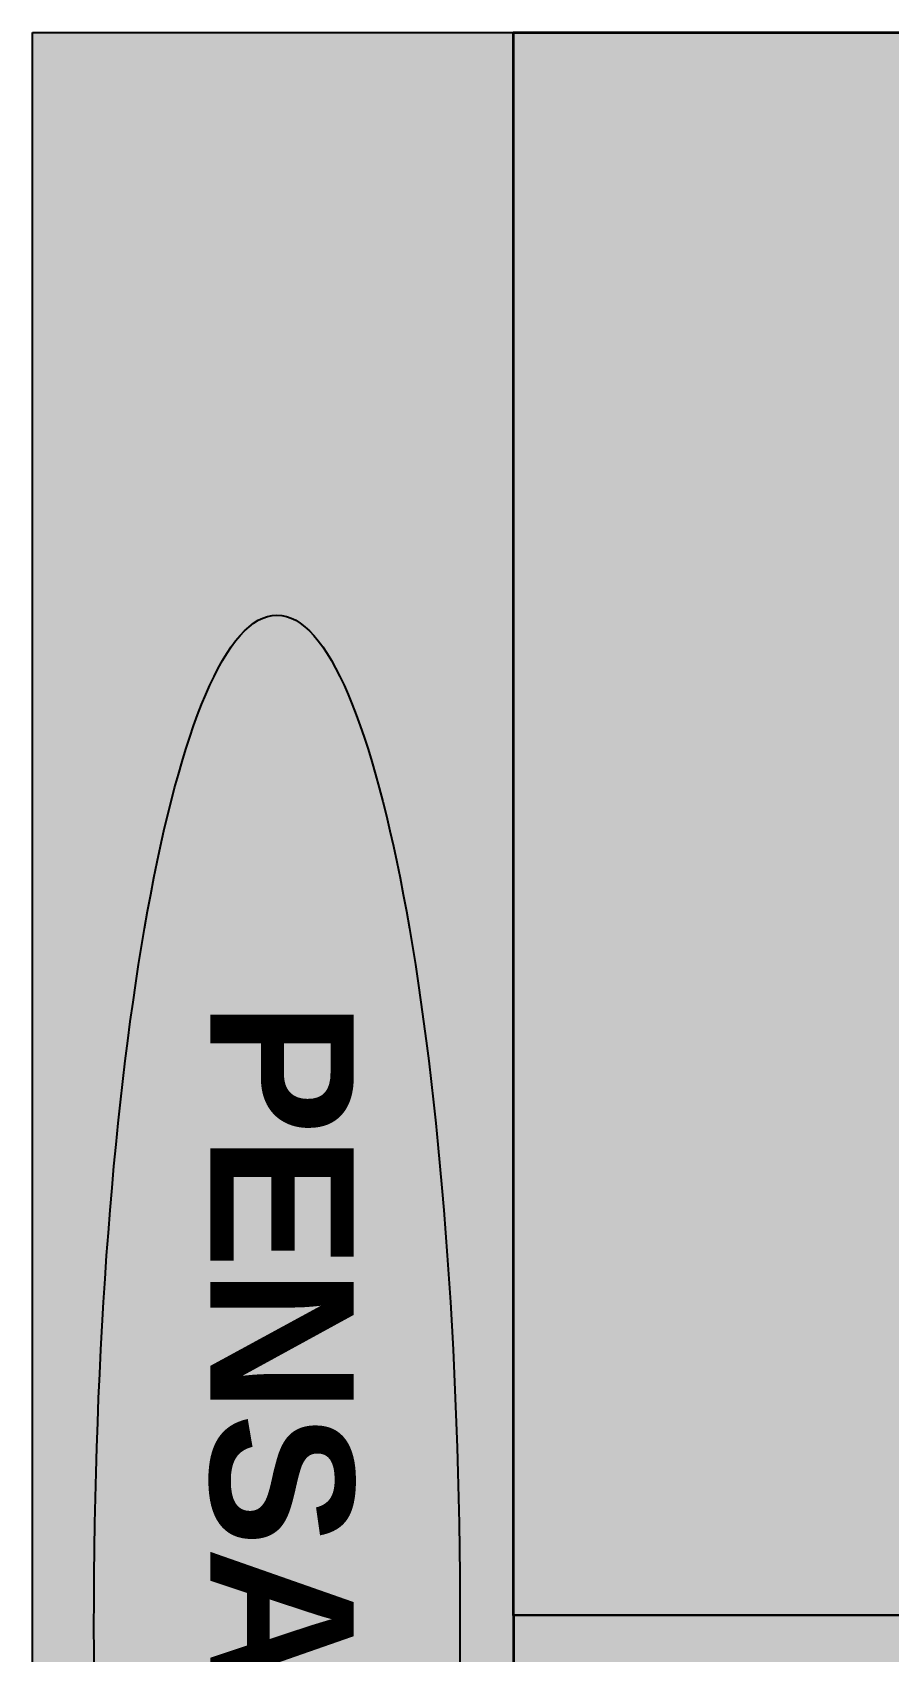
# Model space of a CAD drawing. Extents: x 472.3 to 496.5, y 396.9 to 416.9.
# Drawn here: x 472.439 to 474.23, y 413.484 to 416.87 of the extents above; entities that cross this region are included whole.
import ezdxf

# ---------------------------------------------------------------- set-up
doc = ezdxf.new("R2010")
doc.units = 0
doc.header["$MEASUREMENT"] = 0

msp = doc.modelspace()

# ---------------------------------------------------------------- hatches: boundary and pattern name
at = {"linetype": 'Continuous', "true_color": 0x000000}
h = msp.add_hatch(color=18, dxfattribs=at)
h.dxf.hatch_style = 1
h.paths.add_polyline_path([(473.4457622564622, 416.8699745861847), (472.4393060498435, 416.8699745861847), (472.4393060498435, 410.203307919518), (473.4457622564622, 410.203307919518)])
edge = h.paths.add_edge_path(flags=16)
edge.add_ellipse((472.9509028142454, 413.5366412531847), major_axis=(0, 2.114975447898985), ratio=0.1809762518393086, start_angle=0, end_angle=360)
h.paths.add_polyline_path([(496.4393060498435, 416.8699745861847), (495.432698754436, 416.8699745861847), (495.432698754436, 410.203307919518), (496.4393060498435, 410.203307919518)])
h.paths.add_polyline_path([(496.4393060498435, 410.203307919518), (495.432698754436, 410.203307919518), (495.432698754436, 403.5366412528513), (496.4393060498435, 403.5366412528513)])
h.paths.add_polyline_path([(473.4457622564622, 410.203307919518), (472.4393060498435, 410.203307919518), (472.4393060498435, 403.5366412528513), (473.4457622564622, 403.5366412528513)])
h.paths.add_polyline_path([(473.4457622564622, 403.5366412528513), (472.4393060498435, 403.5366412528513), (472.4393060498435, 396.8699745861847), (473.4457622564622, 396.8699745861847)])
h.paths.add_polyline_path([(496.4393060498435, 403.5366412528513), (495.432698754436, 403.5366412528513), (495.432698754436, 396.8699745861847), (496.4393060498435, 396.8699745861847)])
at = {"linetype": 'Continuous', "true_color": 0xadddf7}
h = msp.add_hatch(color=141, dxfattribs=at)
h.dxf.hatch_style = 1
h.paths.add_polyline_path([(472.4393060498435, 416.8699745861847), (496.4393060498435, 416.8699745861847), (496.4393060498435, 396.8699745861847), (472.4393060498435, 396.8699745861847)])
at = {"linetype": 'Continuous', "true_color": 0xd7c2ac}
h = msp.add_hatch(color=9, dxfattribs=at)
h.dxf.hatch_style = 1
edge = h.paths.add_edge_path()
edge.add_arc((474.9516051372241, 413.6441172001486), 0.1421639113959032, 161.280635871202, 215.8574926356034, ccw=False)
edge.add_line((474.8169614313518, 413.6897423047771), (474.8171805182423, 413.6903856012561))
edge.add_arc((474.7933094228865, 413.7169703585415), 0.03572923891446872, 311.9214330556235, 354.2895014037454)
edge.add_arc((470.6452467423868, 414.1317697133956), 4.204479951794924, 354.2895014066732, 354.606746171551)
edge.add_arc((464.6036169503957, 414.7021541675593), 10.27297473790344, 354.606746168464, 354.7694432016701)
edge.add_arc((464.2412140196193, 414.7353144208237), 10.63689160531999, 354.7695283988775, 354.9313538566348)
edge.add_arc((468.7169649636964, 414.3383329353597), 6.14356980366719, 354.9313538578331, 355.1753955183927)
edge.add_arc((474.8862959144386, 413.8176116727179), 0.04769783819365513, 143.6068699496419, 175.1753955181677, ccw=False)
edge.add_arc((474.9535590696025, 413.768033445598), 0.1312581915136575, 128.7719050808741, 143.606869948295, ccw=False)
edge.add_arc((474.9796661864062, 413.7355301165385), 0.172948093741223, 115.75351751705111, 128.7719050821247, ccw=False)
edge.add_arc((474.9915198670676, 413.7109587481866), 0.2002292573510884, 104.08930140953831, 115.7535175172327, ccw=False)
edge.add_arc((474.853073384693, 414.2625732117586), 0.3684938254437746, 284.089301409528, 295.7778018015274)
edge.add_arc((474.9928092173194, 413.9732297287388), 0.04717505212694185, 295.7778018015615, 348.8473192968627)
edge.add_arc((475.0158070127505, 413.9686957774146), 0.02373458904911956, 348.8473192969371, 432.6880281506787)
edge.add_arc((474.9616081721297, 413.7948113102357), 0.2058700393346774, 72.68802815073958, 90.00003968985618)
edge.add_arc((474.9616079527996, 414.1114340589737), 0.1107527094033837, 226.1232763189006, 270.000039689657, ccw=False)
edge.add_arc((475.0080106303631, 414.1596927991419), 0.1777013052638235, 195.3061127522415, 226.1232763189719, ccw=False)
edge.add_arc((475.135417294996, 414.1945619288916), 0.3097933731649381, 173.0690251854652, 195.3061127522382, ccw=False)
edge.add_arc((475.3539459315548, 414.1679971809199), 0.5299307185451713, 158.1926240335866, 173.0690251854861, ccw=False)
edge.add_arc((473.4847915972836, 414.9158847109198), 1.483293979012031, 338.1926240335874, 344.1014902837022)
edge.add_arc((474.7668127085574, 414.5507274421049), 0.1502831160705345, 344.1014902832144, 375.850028544148)
edge.add_arc((474.7803517152936, 414.5545713663579), 0.1362090101640107, 15.85002854462065, 49.84514274681851)
edge.add_arc((474.1328156581216, 413.7870901779664), 1.140365531764512, 49.84514274689892, 56.96010922328128)
edge.add_arc((475.8518776432022, 416.4301830026298), 2.012587653478899, 234.7030150592484, 236.9601092237969, ccw=False)
edge.add_arc((475.4867208538017, 415.9143960248623), 1.380625876723493, 231.7089808691128, 234.7030150585859, ccw=False)
edge.add_arc((475.5203965675253, 415.9570506186945), 1.434971695971925, 229.3246882798265, 231.7089808691301, ccw=False)
edge.add_arc((474.6192471183942, 414.9084541293789), 0.05235644686095418, 203.1126171005354, 229.3246882798311, ccw=False)
edge.add_arc((474.4834984608478, 414.8505170850585), 0.09523894307457285, 23.1126171005372, 37.83865926772039)
edge.add_arc((472.3845617327474, 413.2201453545268), 2.752991258149467, 37.83865926770907, 39.12965590739938)
edge.add_arc((472.5513413915314, 413.3558269032993), 2.537991404053192, 39.12965590739711, 40.80653471823297)
edge.add_arc((474.3057461207184, 414.5759963171283), 0.4690311576540324, 69.18734612414568, 86.34508479205707)
edge.add_line((474.3356454735861, 415.0440735068614), (474.2814155220415, 415.227179137471))
edge.add_line((474.2814155220415, 415.227179137471), (474.3595045621356, 415.3568604478321))
edge.add_arc((473.8433114969267, 415.6676918302117), 0.602554087897356, 328.9452848740881, 334.6972716163677)
edge.add_arc((473.9571271310135, 415.6138847954476), 0.4766604996861765, 334.6972716180658, 341.5535260140883)
edge.add_arc((474.0471397127149, 415.5838604821801), 0.3817725433811479, 341.5535260143175, 348.6661260717782)
edge.add_arc((474.3716754244671, 415.5188122940658), 0.05078206771841789, 348.666126071675, 380.1328695749588)
edge.add_arc((474.4394862398416, 415.5436716493758), 0.02144184956795438, 90.90701215851811, 200.1328695751205, ccw=False)
edge.add_arc((476.9303547359868, 258.2091430972984), 157.3756864715977, 90.67118282319223, 90.90701215876891, ccw=False)
edge.add_arc((475.975617910551, 339.7133829631577), 75.86585492652964, 89.95675565080302, 90.67124025735791, ccw=False)
edge.add_arc((475.4326700251088, -379.6551047544095), 795.2345475407313, 89.82931976298357, 89.95675565792033, ccw=False)
edge.add_arc((472.4017108603388, -1397.898269958503), 1813.48222379437, 89.75857495281599, 89.82939328466068, ccw=False)
edge.add_arc((479.9043607583042, 382.6445329425881), 32.92361405461608, 88.50085095361521, 89.75857495292951, ccw=False)
edge.add_arc((480.4688484865109, 404.213691400929), 11.34707023971573, 86.52608845184989, 88.50085095329979, ccw=False)
edge.add_arc((481.1524586984689, 415.4747646856933), 0.06526655206342859, 10.394885852502284, 86.52608845194118, ccw=False)
edge.add_arc((481.4246304834919, 415.5246924442592), 0.2114467682484793, 190.3948858546718, 200.1965036273641)
edge.add_arc((481.6125612008814, 415.5938244646388), 0.4116895977837807, 200.1965036253479, 206.1501789760434)
edge.add_arc((481.6151723210194, 415.5951058147137), 0.4145981723555159, 206.1500969401736, 212.0913230014336)
edge.add_arc((481.4541521558215, 415.4941320332083), 0.2245371343918196, 212.0913230017725, 221.493659736321)
edge.add_arc((481.1839281148768, 415.2551113003666), 0.1362286386974507, 23.878103936006028, 41.49365973628193, ccw=False)
edge.add_arc((480.7291344408259, 415.0537823829874), 0.6335923073844094, 18.246069809523874, 23.87810393227369, ccw=False)
edge.add_arc((480.627437973062, 415.0202556512413), 0.7406727131421236, 12.776510864101112, 18.24606981323342, ccw=False)
edge.add_arc((480.6522327963149, 415.0258773903111), 0.7152485669489039, 7.161343940960592, 12.77657476183299, ccw=False)
edge.add_arc((481.8627405906064, 415.1779704243901), 0.5047766012569622, 187.1613439408914, 209.7081992920514)
edge.add_arc((481.6040196350339, 415.0303495229442), 0.2069033674878465, 209.7081992921476, 253.5629812795513)
edge.add_arc((481.8832812512178, 415.9769406572658), 1.193828808364641, 253.5629812795312, 266.2241276379731)
edge.add_arc((486.6548052705542, 488.2760739038877), 73.65024405008005, 266.2241276384408, 266.8837343012634)
edge.add_arc((476.2416431092631, 297.0081036009623), 117.9009773242512, 86.65662605666671, 86.88373430079048, ccw=False)
edge.add_arc((476.0625028273573, 293.9395296536413), 120.9747758368405, 86.43451274947091, 86.65668438738362, ccw=False)
edge.add_arc((476.8696559399601, 306.8922882917365), 107.9968926319854, 86.21502438576829, 86.43454845838909, ccw=False)
edge.add_arc((482.8538800513874, 397.3477936132389), 17.34365561761214, 85.3690567508765, 86.2150243839269, ccw=False)
edge.add_arc((485.3655259959968, 428.3551285921889), 13.76523680638599, 265.3690567533725, 266.4554698050139)
edge.add_arc((490.5950792181633, 512.7807005105788), 98.35262014841103, 266.4554698028093, 266.7098789260665)
edge.add_arc((491.2509844429775, 524.190750084599), 109.7815064872094, 266.7098894798114, 266.9688054785913)
edge.add_arc((491.3891080929823, 526.8007209280659), 112.3951296313438, 266.968848270309, 267.2302529523144)
edge.add_arc((483.3769260637899, 361.1875585173592), 53.41172977002113, 86.21493766288359, 87.23025294973633, ccw=False)
edge.add_arc((485.1794122719092, 388.4327036182748), 26.10702526511196, 84.48054616893347, 86.21493766264189, ccw=False)
edge.add_arc((482.4946862263861, 360.6496374882097), 54.0195048670227, 83.7861043082338, 84.48054616916897, ccw=False)
edge.add_arc((488.338803351373, 414.3244043312148), 0.02752119702290858, -45.00006659981278, 83.78610430807629, ccw=False)
edge.add_arc((488.3876664270906, 414.2755411419016), 0.04158170768047686, 134.9999334002258, 169.9333908352029)
edge.add_arc((488.4309943041314, 414.2678493206124), 0.08558703739863528, 169.9333908358535, 190.2987059098973)
edge.add_arc((488.4938246802054, 414.2792660691666), 0.1494462442927425, 190.2987059092106, 205.2383080120928)
edge.add_arc((488.6706573555816, 414.3626216657794), 0.3449403633024578, 205.2383080121446, 213.2337818303788)
edge.add_arc((488.1868373904028, 414.0456111788256), 0.2334863023555306, 21.549734146707976, 33.23378183012892, ccw=False)
edge.add_arc((488.1079076125909, 414.0144407415748), 0.3183479897289176, 12.289012457390584, 21.549734147205413, ccw=False)
edge.add_arc((488.1327185397807, 414.019845414604), 0.2929552230704476, 2.727753866769774, 12.289012457076979, ccw=False)
edge.add_arc((488.2938091751253, 414.02752046317), 0.1316818552560103, -14.65501759012102, 2.7277538666346004, ccw=False)
edge.add_arc((488.6947934026334, 413.9226606270374), 0.2827864016033982, 165.3449824100211, 185.4557920519348)
edge.add_arc((488.5271558970185, 413.906649505522), 0.1143860176936037, 185.4557920525711, 224.9721739487827)
edge.add_arc((488.5498895095124, 413.9293610472909), 0.1465205982345019, 224.9721739483028, 258.7218479689718)
edge.add_arc((488.6194532696034, 414.2781858521741), 0.5022140915961832, 258.7218479692675, 272.2134882980655)
edge.add_arc((488.5827754106612, 415.2271138135745), 1.451850622730168, 272.2134882977178, 276.2407816975483)
edge.add_arc((488.7315134860648, 413.8669740660765), 0.08360241871202173, 276.2407816975335, 308.4675440830078)
edge.add_arc((488.7426012505485, 413.8530186166556), 0.0657784716242958, 308.467544083058, 346.7613418616077)
edge.add_arc((488.0588150311706, 414.0138860428193), 0.7682326855142209, 346.7613418617278, 353.0881245377814)
edge.add_arc((487.2158051771129, 414.1160787348545), 1.617414032661991, 353.0881245382005, 358.0916557331142)
edge.add_arc((484.4468238261349, 414.208339012958), 4.387931977195092, 358.0916557325995, 360.4672261137389)
edge.add_arc((483.1903646234558, 414.1980928207928), 5.6444329570797, 0.4672261144274873, 2.603267770494374)
edge.add_arc((480.7654296812278, 414.0878385817862), 8.071873063705857, 2.603267769870822, 4.236794419085159)
edge.add_arc((490.3467429325542, 414.7976326826524), 1.535695374024266, 180.9739855018923, 184.2367944193195, ccw=False)
edge.add_arc((489.5859081420514, 414.7846978129876), 0.7747506393077929, 175.5304220526383, 180.973985507027, ccw=False)
edge.add_arc((489.4950312998024, 414.7918014262488), 0.6835965841127069, 170.800458076058, 175.5304220472607, ccw=False)
edge.add_arc((488.8330562170286, 414.8990125629396), 0.01299592944259898, 89.99996958041078, 170.8004580756453, ccw=False)
edge.add_arc((488.8345525476155, 414.9260659847351), 0.01413690474708384, 263.9241349573655, 341.5188912340327)
edge.add_arc((488.7860388330213, 414.9405328029407), 0.06475576791499894, 342.985798036182, 370.7340355271479)
edge.add_arc((488.705619849521, 414.9252879956734), 0.1466069563965314, 10.73403552683356, 20.99357902029525)
edge.add_arc((489.008012352507, 415.0413267219196), 0.1772853279372835, 190.0798963446607, 200.9935790201453, ccw=False)
edge.add_arc((488.8488356938347, 415.013030660143), 0.0156132036296949, 125.5321510619647, 190.0798963447444, ccw=False)
edge.add_arc((488.8551797377735, 415.0041471870292), 0.02652938373368205, 80.93505153931699, 125.53215106180559, ccw=False)
edge.add_arc((488.7870344528289, 414.5770289436682), 0.4590496418395577, 75.34502141121152, 80.93505153938122, ccw=False)
edge.add_arc((488.9649946386698, 415.2575509502727), 0.2443563783348267, 255.3450214110195, 264.4845575958315)
edge.add_arc((488.9470621521477, 415.0718396112858), 0.05778125807179138, 264.4845575958841, 291.1560042750123)
edge.add_arc((488.9571947632406, 415.0456565655282), 0.02970597191643045, 291.1560042751236, 331.7307844548536)
edge.add_arc((488.9409387347218, 415.0543982718698), 0.04816337945291606, 331.730784455016, 359.9999506240114)
edge.add_arc((489.0956877252698, 415.0543981385109), 0.1065856110951527, 168.3389190490181, 179.9999506238627, ccw=False)
edge.add_arc((489.0648041455009, 415.0607719456668), 0.07505117092256902, 153.1715802512804, 168.3389190508311, ccw=False)
edge.add_arc((489.0427171118038, 415.0719426636778), 0.05029996896345854, 126.0216436109483, 153.1715802492199, ccw=False)
edge.add_arc((488.9856616848919, 415.438177320277), 0.3267095740692391, 274.8239568848128, 278.6189331881391)
edge.add_arc((488.7428510020189, 417.0401077255565), 1.94693735159814, 278.6189331942956, 279.364786974027)
edge.add_arc((488.7041476028984, 417.2747910336772), 2.184790685007494, 279.3647869654958, 280.1247103161816)
edge.add_arc((488.7192673696356, 417.1901055155242), 2.098766012246443, 280.1247830438242, 280.900311579567)
edge.add_arc((489.1334252994681, 415.0394768647042), 0.09137790644269572, 82.44950054530432, 100.90031157924471, ccw=False)
edge.add_arc((489.1262583332202, 414.9854066553025), 0.1459210357069194, 69.45540125789398, 82.44950054545592, ccw=False)
edge.add_arc((489.1250634834508, 414.9822181749925), 0.1493260427039675, 56.5981520893132, 69.45543856467901, ccw=False)
edge.add_arc((489.1502285377946, 415.020380304918), 0.1036135923147647, 39.690158309360015, 56.5981520890507, ccw=False)
edge.add_arc((489.3074727433267, 415.1508813394783), 0.1007298934994472, 219.6901583095066, 238.2619240790743)
edge.add_arc((489.3740307923261, 415.2584879889391), 0.2272572221473745, 238.261924079527, 248.3709061275673)
edge.add_arc((489.3824926966785, 415.2798286530956), 0.2502143075876812, 248.3709061255086, 258.1036767596505)
edge.add_arc((489.370371478132, 415.2222910500133), 0.1914137998728868, 258.1036767612248, 269.9999722273501)
edge.add_arc((489.3703712535722, 414.7590150099048), 0.2718622402356096, 82.37242537808959, 89.99997222762153, ccw=False)
edge.add_arc((489.3860489621351, 414.8760841642261), 0.153747984367504, 70.6844493815637, 82.37242537785579, ccw=False)
edge.add_arc((489.4073418120667, 414.9368341372904), 0.08937450624547606, 49.36259040832192, 70.68444938148451, ccw=False)
edge.add_arc((489.4888418416044, 414.9978581103378), 0.02426469639755656, 163.7313827349254, 212.3493660570011)
edge.add_arc((489.5069162622829, 415.0093060932088), 0.04565957883887584, 212.3493660587622, 232.5085468134626)
edge.add_arc((489.5163030069153, 415.0215429160652), 0.06108199137427038, 232.5085468117853, 249.7589019551821)
edge.add_arc((489.5217940942915, 415.0364342842533), 0.07695350318282293, 249.7589019552809, 264.2660350520545)
edge.add_arc((489.4304829752921, 414.1270697763156), 0.8369838736378202, 77.67717949401788, 84.26603505183311, ccw=False)
edge.add_arc((488.7217352591395, 410.8826681902655), 4.157897148132618, 75.66951652634958, 77.6771794942033, ccw=False)
edge.add_arc((488.7341218532159, 410.9311549398098), 4.107853241468716, 73.6113882017209, 75.66951652695269, ccw=False)
edge.add_arc((489.5792938779503, 413.8049118660322), 1.112390902796274, 68.17194806582711, 73.61138820105009, ccw=False)
edge.add_arc((490.1564661210833, 415.2458989476868), 0.4398885719564243, 248.1719480657087, 254.4707622541865)
edge.add_arc((490.132900949031, 415.1610937545954), 0.3518701755320407, 254.4707622542599, 261.9176516804773)
edge.add_arc((490.1223968249168, 415.0871245757526), 0.2771588909620974, 261.9176516805221, 269.7876435824013)
edge.add_arc((490.1215237352953, 414.8515577775245), 0.04159047475796506, 269.7876435826543, 301.7174727668039)
edge.add_arc((490.169443803524, 414.7740214734102), 0.0495589157761201, 97.6432683562345, 121.71747276652911, ccw=False)
edge.add_arc((490.1822079281562, 414.6789067758899), 0.1455262464777743, 86.86201843237671, 97.64326835230122, ccw=False)
edge.add_arc((490.1806090644816, 414.6497426375146), 0.1747341791712328, 76.83762684105949, 86.86201843627879, ccw=False)
edge.add_arc((490.1824691633002, 414.6576966199084), 0.166565592785849, 66.4473220319274, 76.83763323123878, ccw=False)
edge.add_arc((490.390514129867, 415.1349668276467), 0.3540778161883866, 246.4473220326308, 251.6748080251306)
edge.add_arc((490.4590431659516, 415.341874280145), 0.5720386445177903, 251.6748080249671, 255.3265066522691)
edge.add_arc((490.4520965453813, 415.3153475274049), 0.5446174091707192, 255.3265648990658, 259.0143477810134)
edge.add_arc((490.3899562774733, 414.9952356082802), 0.2185299152961731, 259.0143477810575, 266.3132027829739)
edge.add_arc((490.3726416091783, 414.7265232884617), 0.05073966813349365, 56.42303390582839, 86.31320278301598, ccw=False)
edge.add_line((490.4007035203436, 414.7687967205918), (490.4007035203436, 416.869961501139))
edge.add_line((490.4007035203436, 416.869961501139), (473.4454328466077, 416.8699876712304))
edge.add_line((473.4454328466077, 416.8699876712304), (473.4457622564622, 413.5596872103304))
edge.add_line((473.4457622564622, 413.5596872103304), (474.8363846359504, 413.5608416707921))
at = {"linetype": 'Continuous', "true_color": 0xf8d731}
h = msp.add_hatch(color=40, dxfattribs=at)
h.dxf.hatch_style = 1
h.paths.add_polyline_path([(473.74022949427, 416.337784725745), (473.8933276172011, 416.337784725745), (473.9406375389937, 416.4833896931912), (473.9879474607864, 416.337784725745), (474.1410455837174, 416.337784725745), (474.0171773193989, 416.2477891638474), (474.0642977764754, 416.1023353367451), (473.9406375389937, 416.1921797582988), (473.8167785557355, 416.1021909394863), (473.8640884775282, 416.2477959069324)])
at = {"linetype": 'Continuous', "true_color": 0x000000}
h = msp.add_hatch(color=18, dxfattribs=at)
h.dxf.hatch_style = 1
h.paths.add_polyline_path([(473.940745303083, 416.4053696948743), (473.9703270368534, 416.314326479848), (474.0660555382268, 416.314326479848), (473.9886095537697, 416.2580586785167), (474.0181912875401, 416.1670154634903), (473.940745303083, 416.2232832648216), (473.8632993186259, 416.1670154634903), (473.8928810523963, 416.2580586785167), (473.8154350679391, 416.314326479848), (473.9111635693125, 416.314326479848)])
at = {"linetype": 'Continuous', "true_color": 0xff1a8c}
h = msp.add_hatch(color=230, dxfattribs=at)
h.dxf.hatch_style = 1
edge = h.paths.add_edge_path()
edge.add_ellipse((472.9509028142454, 413.5366412531847), major_axis=(0, 2.114975447898985), ratio=0.1809762518393086, start_angle=0, end_angle=360)

# ---------------------------------------------------------------- linework, layer by layer
at = {"color": 18, "linetype": 'Continuous', "true_color": 0x000000}
msp.add_line((473.4457622564622, 416.8699745861847), (473.4457622564622, 396.8699745861847), dxfattribs=at)
for points in [[(472.4393060498435, 396.8699745861847), (472.4393060498435, 416.8699745861847), (496.4393060498435, 416.8699745861847), (496.4393060498435, 396.8699745861847)], [(472.4393060498435, 416.8699745861847), (496.4393060498435, 416.8699745861847), (496.4393060498435, 396.8699745861847), (472.4393060498435, 396.8699745861847)]]:
    msp.add_lwpolyline(points, close=True, dxfattribs=at)
at = {"color": 18, "linetype": 'Continuous', "lineweight": 35, "true_color": 0x000000, "flags": 128}
for points in [[(474.8364444726873, 413.5604842080954), (473.4456693229114, 413.5596871570704), (473.4457622564622, 413.5596872103304), (473.4457622564622, 416.8699745861847), (481.1564134813756, 416.8699745861847, 0.1017761852182597)], [(474.8364444726873, 413.5604842080954), (473.4456693229114, 413.5596871570704), (473.4456693229114, 413.5596871570704), (473.4461015363358, 411.8018391050796, 0.1274343269023756)]]:
    msp.add_lwpolyline(points, format="xyb", dxfattribs=at)
at = {"color": 18, "linetype": 'Continuous', "true_color": 0x000000, "flags": 128}
msp.add_lwpolyline([(474.8364444726873, 413.5604842080954), (473.4456693229114, 413.5596871570704), (473.4461015363358, 411.8018391050796, 0.1274343269023569), (476.3850583031685, 410.6070370944656)], format="xyb", dxfattribs=at)
at = {"color": 18, "linetype": 'Continuous', "true_color": 0x000000}
msp.add_ellipse((472.9509028142454, 413.5366412531847), major_axis=(0, 2.114975447898985), ratio=0.1809762518393086, dxfattribs=at)

# ---------------------------------------------------------------- texts
at = {"color": 18, "linetype": 'Continuous', "true_color": 0x000000, "insert": (473.1116265489537, 414.8443316667601), "char_height": 0.3, "attachment_point": 1, "rotation": 270}
msp.add_mtext_dynamic_manual_height_columns('{\\fArial|b1|i0|c0|p34;PENSACOLA}', width=3.753465082188654, gutter_width=1, heights=[0], dxfattribs=at)

doc.saveas('drawing.dxf')
